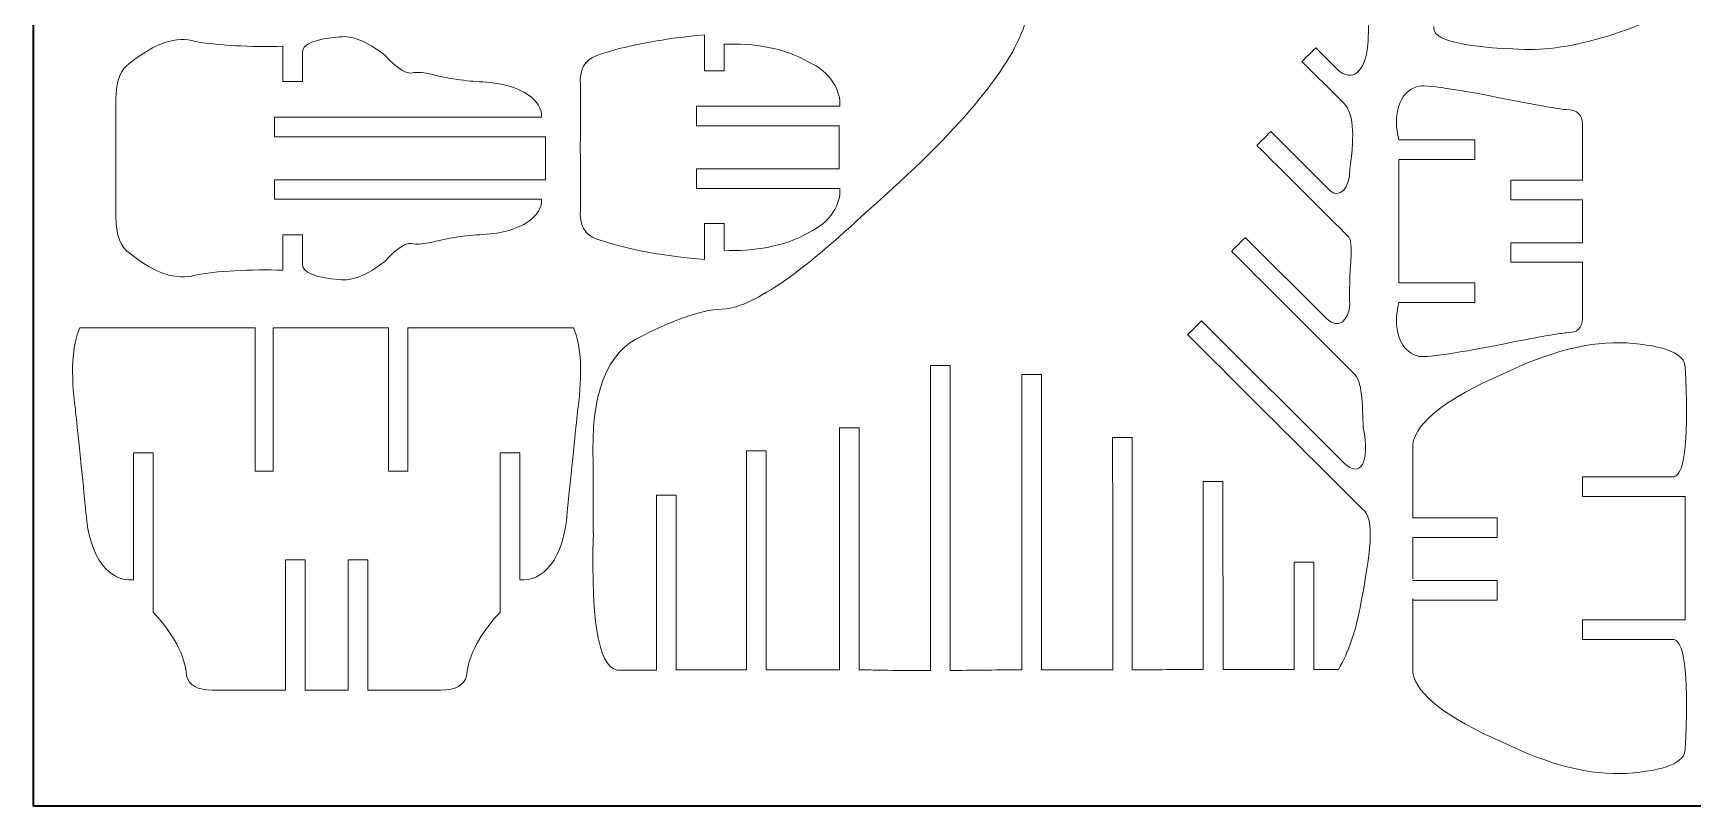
# Model space of a CAD drawing. Header units: inches. Extents: x -777 to 162, y -556 to 220.
# Drawn here: x -777.4 to -538.7, y -555.7 to -444.5 of the extents above; entities that cross this region are included whole.
import ezdxf

# ---------------------------------------------------------------- set-up
doc = ezdxf.new("R2010")
doc.units = ezdxf.units.IN
doc.header["$MEASUREMENT"] = 0
doc.layers.add('Layer 1', color=1, linetype='Continuous')
doc.layers.add('Layer 2', color=5, linetype='Continuous')

msp = doc.modelspace()

# ---------------------------------------------------------------- linework, layer by layer
at = {"layer": 'Layer 1', "lineweight": 9}
for points, knots in [([(-635.7878, -396.8669), (-634.6226, -395.5759), (-636.2678, -394.1106), (-639.0499, -394.1412), (-639.0499, -394.1412), (-643.7772, -394.6511), (-646.4704, -397.3794), (-647.1286, -402.326), (-647.1286, -402.326), (-647.3375, -407.1832), (-646.4102, -411.2007), (-644.3462, -414.3784), (-644.3462, -414.3784), (-641.0542, -420.4943), (-638.1219, -425.7714), (-635.5487, -430.2084), (-635.5487, -430.2084), (-632.7962, -435.3052), (-632.5567, -439.6828), (-634.8307, -443.3409), (-634.8307, -443.3409), (-636.9243, -449.8161), (-644.4052, -458.6905), (-657.2721, -469.9637), (-657.2721, -469.9637), (-666.7271, -478.8974), (-673.5495, -483.6348), (-677.7388, -484.175), (-677.7388, -484.175), (-680.791, -484.2049), (-684.8006, -485.4941), (-689.7674, -488.0427), (-689.7674, -488.0427), (-694.9488, -490.3208), (-697.3078, -496.437), (-696.843, -506.3906)], [0, 0, 0, 0, 0.11111111, 0.11111111, 0.11111111, 0.11111112, 0.22222222, 0.22222222, 0.22222222, 0.22222223, 0.33333333, 0.33333333, 0.33333333, 0.33333334, 0.44444444, 0.44444444, 0.44444444, 0.44444445, 0.55555556, 0.55555556, 0.55555556, 0.55555557, 0.66666667, 0.66666667, 0.66666667, 0.66666668, 0.77777778, 0.77777778, 0.77777778, 0.77777779, 0.88888889, 0.88888889, 0.88888889, 0.8888889, 1, 1, 1, 1]), ([(-581.3085, -427.0563), (-581.9333, -428.917), (-583.5599, -433.2163), (-584.5593, -436.2696), (-584.5593, -436.2696), (-584.5593, -436.2696), (-587.239, -433.5939), (-587.239, -433.5939), (-587.239, -433.5939), (-587.239, -433.5939), (-589.2309, -435.5891), (-589.2309, -435.5891), (-589.2309, -435.5891), (-589.2309, -435.5891), (-586.0978, -438.7169), (-586.0978, -438.7169), (-586.0978, -438.7169), (-585.1811, -439.3121), (-585.2333, -442.8193), (-585.4589, -446.2182)], [0, 0, 0, 0, 0.2, 0.2, 0.2, 0.20000001, 0.4, 0.4, 0.4, 0.40000001, 0.6, 0.6, 0.6, 0.60000001, 0.8, 0.8, 0.8, 0.80000001, 1, 1, 1, 1]), ([(-575.9635, -443.5746), (-576.293, -445.4787), (-571.9542, -446.5733), (-562.9472, -446.8573), (-562.9472, -446.8573), (-555.2956, -447.0523), (-545.763, -443.9194), (-534.3497, -437.4584), (-534.3497, -437.4584), (-530.9906, -435.8345), (-529.4514, -433.6206), (-529.7332, -430.8158)], [0, 0, 0, 0, 0.33333333, 0.33333333, 0.33333333, 0.33333334, 0.66666667, 0.66666667, 0.66666667, 0.66666668, 1, 1, 1, 1]), ([(-741.5019, -446.4143), (-745.7898, -446.5338), (-751.372, -446.2944), (-754.1007, -445.6962), (-754.1007, -445.6962), (-756.7987, -444.9031), (-759.9166, -445.9353), (-763.4544, -448.7929), (-763.4544, -448.7929), (-764.8041, -449.6611), (-765.4934, -451.4266), (-765.5229, -454.0891), (-765.5229, -454.0891), (-765.5229, -456.8483), (-765.5229, -459.6551), (-765.5229, -462.5105)], [0, 0, 0, 0, 0.25, 0.25, 0.25, 0.25000001, 0.5, 0.5, 0.5, 0.50000001, 0.75, 0.75, 0.75, 0.75000001, 1, 1, 1, 1]), ([(-704.2712, -456.6073), (-704.1516, -454.3257), (-706.9699, -451.8472), (-712.7264, -451.5308), (-712.7264, -451.5308), (-715.2148, -451.4266), (-717.7032, -451.0519), (-720.1909, -450.409), (-720.1909, -450.409), (-721.1393, -450.1917), (-721.9754, -450.1192), (-722.6986, -450.1917), (-722.6986, -450.1917), (-723.5679, -450.5508), (-724.9472, -449.7125), (-726.836, -447.6787), (-726.836, -447.6787), (-729.4257, -445.6667), (-731.5879, -444.796), (-733.3233, -445.0675), (-733.3233, -445.0675), (-736.79, -445.3227), (-738.77, -446.0855), (-738.6829, -447.3568)], [0, 0, 0, 0, 0.16666667, 0.16666667, 0.16666667, 0.16666668, 0.33333333, 0.33333333, 0.33333333, 0.33333334, 0.5, 0.5, 0.5, 0.50000001, 0.66666667, 0.66666667, 0.66666667, 0.66666668, 0.83333333, 0.83333333, 0.83333333, 0.83333334, 1, 1, 1, 1]), ([(-680.8339, -444.7774), (-686.1526, -445.226), (-692.1067, -446.2142), (-696.3301, -447.7399), (-696.3301, -447.7399), (-698.1281, -448.3755), (-698.9078, -449.7842), (-698.6683, -451.966), (-698.6683, -451.966), (-698.6833, -454.9555), (-698.6982, -457.945), (-698.7131, -460.9344)], [0, 0, 0, 0, 0.33333333, 0.33333333, 0.33333333, 0.33333334, 0.66666667, 0.66666667, 0.66666667, 0.66666668, 1, 1, 1, 1]), ([(-678.0149, -446.1238), (-678.0149, -446.1238), (-678.0145, -449.9519), (-678.0145, -449.9519), (-678.0145, -449.9519), (-678.0145, -449.9519), (-680.8339, -449.9519), (-680.8339, -449.9519), (-680.8339, -449.9519), (-680.8339, -449.9519), (-680.8339, -444.7774), (-680.8339, -444.7774)], [0, 0, 0, 0, 0.33333333, 0.33333333, 0.33333333, 0.33333334, 0.66666667, 0.66666667, 0.66666667, 0.66666668, 1, 1, 1, 1]), ([(-738.6829, -447.3568), (-738.6829, -447.3568), (-738.6825, -451.4911), (-738.6825, -451.4911), (-738.6825, -451.4911), (-738.6825, -451.4911), (-741.5019, -451.4911), (-741.5019, -451.4911), (-741.5019, -451.4911), (-741.5019, -451.4911), (-741.5019, -446.4143), (-741.5019, -446.4143)], [0, 0, 0, 0, 0.33333333, 0.33333333, 0.33333333, 0.33333334, 0.66666667, 0.66666667, 0.66666667, 0.66666668, 1, 1, 1, 1]), ([(-589.802, -449.7604), (-589.802, -449.7604), (-592.9391, -446.6279), (-592.9391, -446.6279), (-592.9391, -446.6279), (-592.9391, -446.6279), (-594.931, -448.6231), (-594.931, -448.6231), (-594.931, -448.6231), (-594.931, -448.6231), (-588.9236, -454.544), (-588.9236, -454.544)], [0, 0, 0, 0, 0.33333333, 0.33333333, 0.33333333, 0.33333334, 0.66666667, 0.66666667, 0.66666667, 0.66666668, 1, 1, 1, 1]), ([(-580.9895, -459.8725), (-581.8866, -456.3104), (-580.9892, -452.9609), (-578.2966, -452.1896), (-578.2966, -452.1896), (-577.3541, -451.8598), (-572.671, -452.5497), (-564.2475, -454.2584), (-564.2475, -454.2584), (-560.2377, -455.0377), (-557.7839, -455.4572), (-556.8862, -455.5173), (-556.8862, -455.5173), (-555.3155, -455.5476), (-554.5527, -456.2372), (-554.5971, -457.5861), (-554.5971, -457.5861), (-554.5971, -460.2016), (-554.5971, -463.6817), (-554.5971, -465.6681)], [0, 0, 0, 0, 0.2, 0.2, 0.2, 0.20000001, 0.4, 0.4, 0.4, 0.40000001, 0.6, 0.6, 0.6, 0.60000001, 0.8, 0.8, 0.8, 0.80000001, 1, 1, 1, 1]), ([(-661.4766, -457.844), (-661.4766, -457.844), (-682.0229, -457.844), (-682.0229, -457.844), (-682.0229, -457.844), (-682.0229, -457.844), (-682.0229, -455.0247), (-682.0229, -455.0247), (-682.0229, -455.0247), (-682.0229, -455.0247), (-661.3866, -455.0247), (-661.3866, -455.0247)], [0, 0, 0, 0, 0.33333333, 0.33333333, 0.33333333, 0.33333334, 0.66666667, 0.66666667, 0.66666667, 0.66666668, 1, 1, 1, 1]), ([(-703.6985, -459.4266), (-703.6985, -459.4266), (-742.6843, -459.4266), (-742.6843, -459.4266), (-742.6843, -459.4266), (-742.6843, -459.4266), (-742.6843, -456.6073), (-742.6843, -456.6073), (-742.6843, -456.6073), (-742.6843, -456.6073), (-704.2712, -456.6073), (-704.2712, -456.6073)], [0, 0, 0, 0, 0.33333333, 0.33333333, 0.33333333, 0.33333334, 0.66666667, 0.66666667, 0.66666667, 0.66666668, 1, 1, 1, 1]), ([(-590.8572, -467.1942), (-590.8572, -467.1942), (-599.4075, -458.6574), (-599.4075, -458.6574), (-599.4075, -458.6574), (-599.4075, -458.6574), (-601.3994, -460.6526), (-601.3994, -460.6526), (-601.3994, -460.6526), (-601.3994, -460.6526), (-588.1728, -473.8576), (-588.1728, -473.8576)], [0, 0, 0, 0, 0.33333333, 0.33333333, 0.33333333, 0.33333334, 0.66666667, 0.66666667, 0.66666667, 0.66666668, 1, 1, 1, 1]), ([(-580.9895, -459.8725), (-580.9895, -459.8725), (-570.074, -459.8725), (-570.074, -459.8725), (-570.074, -459.8725), (-570.074, -459.8725), (-570.074, -462.6921), (-570.074, -462.6921), (-570.074, -462.6921), (-570.074, -462.6921), (-580.9895, -462.6921), (-580.9895, -462.6921)], [0, 0, 0, 0, 0.33333333, 0.33333333, 0.33333333, 0.33333334, 0.66666667, 0.66666667, 0.66666667, 0.66666668, 1, 1, 1, 1]), ([(-741.5022, -478.6067), (-745.7902, -478.4871), (-751.372, -478.7266), (-754.1007, -479.3247), (-754.1007, -479.3247), (-756.7987, -480.1178), (-759.9166, -479.0856), (-763.4544, -476.2281), (-763.4544, -476.2281), (-764.8041, -475.3599), (-765.4934, -473.5943), (-765.5229, -470.9318), (-765.5229, -470.9318), (-765.5229, -468.1727), (-765.5229, -465.3658), (-765.5229, -462.5105)], [0, 0, 0, 0, 0.25, 0.25, 0.25, 0.25000001, 0.5, 0.5, 0.5, 0.50000001, 0.75, 0.75, 0.75, 0.75000001, 1, 1, 1, 1]), ([(-680.8339, -477.0915), (-686.1526, -476.6428), (-692.1067, -475.6547), (-696.3301, -474.129), (-696.3301, -474.129), (-698.1281, -473.4933), (-698.9078, -472.0846), (-698.6683, -469.9028), (-698.6683, -469.9028), (-698.6833, -466.9134), (-698.6982, -463.9239), (-698.7131, -460.9344)], [0, 0, 0, 0, 0.33333333, 0.33333333, 0.33333333, 0.33333334, 0.66666667, 0.66666667, 0.66666667, 0.66666668, 1, 1, 1, 1]), ([(-661.3866, -466.8441), (-661.3866, -466.8441), (-682.0229, -466.8445), (-682.0229, -466.8445), (-682.0229, -466.8445), (-682.0229, -466.8445), (-682.0229, -464.0252), (-682.0229, -464.0252), (-682.0229, -464.0252), (-682.0229, -464.0252), (-661.4766, -464.0249), (-661.4766, -464.0249)], [0, 0, 0, 0, 0.33333333, 0.33333333, 0.33333333, 0.33333334, 0.66666667, 0.66666667, 0.66666667, 0.66666668, 1, 1, 1, 1]), ([(-704.2712, -468.414), (-704.2712, -468.414), (-742.6843, -468.414), (-742.6843, -468.414), (-742.6843, -468.414), (-742.6843, -468.414), (-742.6843, -465.5947), (-742.6843, -465.5947), (-742.6843, -465.5947), (-742.6843, -465.5947), (-703.6985, -465.5943), (-703.6985, -465.5943)], [0, 0, 0, 0, 0.33333333, 0.33333333, 0.33333333, 0.33333334, 0.66666667, 0.66666667, 0.66666667, 0.66666668, 1, 1, 1, 1]), ([(-554.5971, -468.4877), (-554.5971, -468.4877), (-564.9007, -468.4877), (-564.9007, -468.4877), (-564.9007, -468.4877), (-564.9007, -468.4877), (-564.9007, -465.6681), (-564.9007, -465.6681), (-564.9007, -465.6681), (-564.9007, -465.6681), (-554.5971, -465.6681), (-554.5971, -465.6681)], [0, 0, 0, 0, 0.33333333, 0.33333333, 0.33333333, 0.33333334, 0.66666667, 0.66666667, 0.66666667, 0.66666668, 1, 1, 1, 1]), ([(-704.2712, -468.414), (-704.1516, -470.6956), (-706.9699, -473.1737), (-712.7264, -473.4901), (-712.7264, -473.4901), (-715.2148, -473.5943), (-717.7032, -473.969), (-720.1909, -474.6119), (-720.1909, -474.6119), (-721.1393, -474.8292), (-721.9754, -474.9017), (-722.6986, -474.8292), (-722.6986, -474.8292), (-723.5679, -474.4702), (-724.9472, -475.3085), (-726.836, -477.3423), (-726.836, -477.3423), (-729.4257, -479.3542), (-731.5879, -480.2249), (-733.3233, -479.9534), (-733.3233, -479.9534), (-736.79, -479.6983), (-738.77, -478.9354), (-738.6829, -477.6641)], [0, 0, 0, 0, 0.16666667, 0.16666667, 0.16666667, 0.16666668, 0.33333333, 0.33333333, 0.33333333, 0.33333334, 0.5, 0.5, 0.5, 0.50000001, 0.66666667, 0.66666667, 0.66666667, 0.66666668, 0.83333333, 0.83333333, 0.83333333, 0.83333334, 1, 1, 1, 1]), ([(-678.0149, -475.7451), (-678.0149, -475.7451), (-678.0145, -471.917), (-678.0145, -471.917), (-678.0145, -471.917), (-678.0145, -471.917), (-680.8339, -471.917), (-680.8339, -471.917), (-680.8339, -471.917), (-680.8339, -471.917), (-680.8339, -477.0915), (-680.8339, -477.0915)], [0, 0, 0, 0, 0.33333333, 0.33333333, 0.33333333, 0.33333334, 0.66666667, 0.66666667, 0.66666667, 0.66666668, 1, 1, 1, 1]), ([(-738.6829, -477.6641), (-738.6829, -477.6641), (-738.6825, -473.5298), (-738.6825, -473.5298), (-738.6825, -473.5298), (-738.6825, -473.5298), (-741.5022, -473.5298), (-741.5022, -473.5298), (-741.5022, -473.5298), (-741.5022, -473.5298), (-741.5022, -478.6067), (-741.5022, -478.6067)], [0, 0, 0, 0, 0.33333333, 0.33333333, 0.33333333, 0.33333334, 0.66666667, 0.66666667, 0.66666667, 0.66666668, 1, 1, 1, 1]), ([(-591.2844, -485.6698), (-591.2844, -485.6698), (-603.072, -473.9009), (-603.072, -473.9009), (-603.072, -473.9009), (-603.072, -473.9009), (-605.0639, -475.8962), (-605.0639, -475.8962), (-605.0639, -475.8962), (-605.0639, -475.8962), (-587.5207, -493.4106), (-587.5207, -493.4106)], [0, 0, 0, 0, 0.33333333, 0.33333333, 0.33333333, 0.33333334, 0.66666667, 0.66666667, 0.66666667, 0.66666668, 1, 1, 1, 1]), ([(-554.5971, -477.4751), (-554.5971, -477.4751), (-564.9007, -477.4751), (-564.9007, -477.4751), (-564.9007, -477.4751), (-564.9007, -477.4751), (-564.9007, -474.6558), (-564.9007, -474.6558), (-564.9007, -474.6558), (-564.9007, -474.6558), (-554.5971, -474.6555), (-554.5971, -474.6555)], [0, 0, 0, 0, 0.33333333, 0.33333333, 0.33333333, 0.33333334, 0.66666667, 0.66666667, 0.66666667, 0.66666668, 1, 1, 1, 1]), ([(-580.9895, -483.2707), (-581.8866, -486.8328), (-580.9892, -490.1823), (-578.2966, -490.9536), (-578.2966, -490.9536), (-577.3541, -491.2834), (-572.671, -490.5935), (-564.2475, -488.8848), (-564.2475, -488.8848), (-560.2377, -488.1055), (-557.7839, -487.686), (-556.8862, -487.6259), (-556.8862, -487.6259), (-555.3155, -487.5956), (-554.5527, -486.906), (-554.5971, -485.5571), (-554.5971, -485.5571), (-554.5971, -482.9416), (-554.5971, -479.4615), (-554.5971, -477.4751)], [0, 0, 0, 0, 0.2, 0.2, 0.2, 0.20000001, 0.4, 0.4, 0.4, 0.40000001, 0.6, 0.6, 0.6, 0.60000001, 0.8, 0.8, 0.8, 0.80000001, 1, 1, 1, 1]), ([(-580.9895, -480.4514), (-580.9895, -480.4514), (-570.074, -480.4514), (-570.074, -480.4514), (-570.074, -480.4514), (-570.074, -480.4514), (-570.074, -483.2707), (-570.074, -483.2707), (-570.074, -483.2707), (-570.074, -483.2707), (-580.9895, -483.2707), (-580.9895, -483.2707)], [0, 0, 0, 0, 0.33333333, 0.33333333, 0.33333333, 0.33333334, 0.66666667, 0.66666667, 0.66666667, 0.66666668, 1, 1, 1, 1]), ([(-762.9748, -523.1534), (-766.2872, -523.4672), (-769.3529, -520.2207), (-769.8085, -513.4133), (-769.8085, -513.4133), (-770.6176, -505.4156), (-771.1272, -500.4748), (-771.3371, -498.5929), (-771.3371, -498.5929), (-772.0267, -493.3989), (-771.8171, -489.4962), (-770.7073, -486.8864), (-770.7073, -486.8864), (-761.2209, -486.8864), (-751.0869, -486.8864), (-745.4907, -486.8864)], [0, 0, 0, 0, 0.25, 0.25, 0.25, 0.25000001, 0.5, 0.5, 0.5, 0.50000001, 0.75, 0.75, 0.75, 0.75000001, 1, 1, 1, 1]), ([(-742.8989, -486.8864), (-742.8989, -486.8864), (-742.8989, -507.5005), (-742.8989, -507.5005), (-742.8989, -507.5005), (-742.8989, -507.5005), (-745.4911, -507.5005), (-745.4911, -507.5005), (-745.4911, -507.5005), (-745.4911, -507.5005), (-745.4911, -486.8864), (-745.4911, -486.8864)], [0, 0, 0, 0, 0.33333333, 0.33333333, 0.33333333, 0.33333334, 0.66666667, 0.66666667, 0.66666667, 0.66666668, 1, 1, 1, 1]), ([(-723.503, -486.8864), (-723.503, -486.8864), (-723.503, -507.5005), (-723.503, -507.5005), (-723.503, -507.5005), (-723.503, -507.5005), (-726.3223, -507.5005), (-726.3223, -507.5005), (-726.3223, -507.5005), (-726.3223, -507.5005), (-726.3223, -486.8864), (-726.3223, -486.8864)], [0, 0, 0, 0, 0.33333333, 0.33333333, 0.33333333, 0.33333334, 0.66666667, 0.66666667, 0.66666667, 0.66666668, 1, 1, 1, 1]), ([(-707.4284, -523.1538), (-704.116, -523.4676), (-701.0503, -520.2207), (-700.5947, -513.4133), (-700.5947, -513.4133), (-699.7856, -505.4156), (-699.276, -500.4748), (-699.0661, -498.5929), (-699.0661, -498.5929), (-698.3765, -493.3989), (-698.5861, -489.4962), (-699.6959, -486.8864), (-699.6959, -486.8864), (-709.1822, -486.8864), (-717.9068, -486.8864), (-723.503, -486.8864)], [0, 0, 0, 0, 0.25, 0.25, 0.25, 0.25000001, 0.5, 0.5, 0.5, 0.50000001, 0.75, 0.75, 0.75, 0.75000001, 1, 1, 1, 1]), ([(-588.8423, -506.3823), (-588.8423, -506.3823), (-609.3706, -485.8874), (-609.3706, -485.8874), (-609.3706, -485.8874), (-609.3706, -485.8874), (-611.3629, -487.8826), (-611.3629, -487.8826), (-611.3629, -487.8826), (-611.3629, -487.8826), (-586.2031, -513.0015), (-586.2031, -513.0015)], [0, 0, 0, 0, 0.33333333, 0.33333333, 0.33333333, 0.33333334, 0.66666667, 0.66666667, 0.66666667, 0.66666668, 1, 1, 1, 1]), ([(-578.9683, -503.556), (-578.4242, -500.4082), (-574.1331, -497.08), (-566.0956, -493.5717), (-566.0956, -493.5717), (-559.364, -490.2749), (-553.4091, -488.7753), (-548.2324, -489.0749), (-548.2324, -489.0749), (-542.6672, -489.4646), (-539.8541, -490.6339), (-539.7943, -492.5828), (-539.7943, -492.5828), (-539.2563, -501.9974), (-539.7947, -508.0367), (-541.4101, -508.3353)], [0, 0, 0, 0, 0.25, 0.25, 0.25, 0.25000001, 0.5, 0.5, 0.5, 0.50000001, 0.75, 0.75, 0.75, 0.75000001, 1, 1, 1, 1]), ([(-645.5049, -536.1929), (-645.5049, -536.1929), (-645.5216, -492.3171), (-645.5216, -492.3171), (-645.5216, -492.3171), (-645.5216, -492.3171), (-648.3409, -492.3171), (-648.3409, -492.3171), (-648.3409, -492.3171), (-648.3409, -492.3171), (-648.3241, -536.1929), (-648.3241, -536.1929)], [0, 0, 0, 0, 0.33333333, 0.33333333, 0.33333333, 0.33333334, 0.66666667, 0.66666667, 0.66666667, 0.66666668, 1, 1, 1, 1]), ([(-632.3934, -536.0821), (-632.3934, -536.0821), (-632.3876, -493.6322), (-632.3876, -493.6322), (-632.3876, -493.6322), (-632.3876, -493.6322), (-635.2068, -493.6322), (-635.2068, -493.6322), (-635.2068, -493.6322), (-635.2068, -493.6322), (-635.2127, -536.0821), (-635.2127, -536.0821)], [0, 0, 0, 0, 0.33333333, 0.33333333, 0.33333333, 0.33333334, 0.66666667, 0.66666667, 0.66666667, 0.66666668, 1, 1, 1, 1]), ([(-658.5959, -536.1047), (-658.5959, -536.1047), (-658.6032, -501.3023), (-658.6032, -501.3023), (-658.6032, -501.3023), (-658.6032, -501.3023), (-661.4228, -501.3023), (-661.4228, -501.3023), (-661.4228, -501.3023), (-661.4228, -501.3023), (-661.4155, -536.1047), (-661.4155, -536.1047)], [0, 0, 0, 0, 0.33333333, 0.33333333, 0.33333333, 0.33333334, 0.66666667, 0.66666667, 0.66666667, 0.66666668, 1, 1, 1, 1]), ([(-619.3224, -536.1047), (-619.3224, -536.1047), (-619.3286, -502.6845), (-619.3286, -502.6845), (-619.3286, -502.6845), (-619.3286, -502.6845), (-622.1479, -502.6845), (-622.1479, -502.6845), (-622.1479, -502.6845), (-622.1479, -502.6845), (-622.1417, -536.1047), (-622.1417, -536.1047)], [0, 0, 0, 0, 0.33333333, 0.33333333, 0.33333333, 0.33333334, 0.66666667, 0.66666667, 0.66666667, 0.66666668, 1, 1, 1, 1]), ([(-762.9748, -523.1534), (-762.9748, -523.1534), (-762.9748, -504.9034), (-762.9748, -504.9034), (-762.9748, -504.9034), (-762.9748, -504.9034), (-760.1552, -504.9034), (-760.1552, -504.9034), (-760.1552, -504.9034), (-760.1552, -504.9034), (-760.1552, -527.7767), (-760.1552, -527.7767)], [0, 0, 0, 0, 0.33333333, 0.33333333, 0.33333333, 0.33333334, 0.66666667, 0.66666667, 0.66666667, 0.66666668, 1, 1, 1, 1]), ([(-710.2476, -527.7767), (-710.2476, -527.7767), (-710.2476, -504.9034), (-710.2476, -504.9034), (-710.2476, -504.9034), (-710.2476, -504.9034), (-707.4284, -504.9038), (-707.4284, -504.9038), (-707.4284, -504.9038), (-707.4284, -504.9038), (-707.4284, -523.1538), (-707.4284, -523.1538)], [0, 0, 0, 0, 0.33333333, 0.33333333, 0.33333333, 0.33333334, 0.66666667, 0.66666667, 0.66666667, 0.66666668, 1, 1, 1, 1]), ([(-671.9877, -536.116), (-671.9877, -536.116), (-671.9924, -504.5711), (-671.9924, -504.5711), (-671.9924, -504.5711), (-671.9924, -504.5711), (-674.8117, -504.5711), (-674.8117, -504.5711), (-674.8117, -504.5711), (-674.8117, -504.5711), (-674.8069, -536.116), (-674.8069, -536.116)], [0, 0, 0, 0, 0.33333333, 0.33333333, 0.33333333, 0.33333334, 0.66666667, 0.66666667, 0.66666667, 0.66666668, 1, 1, 1, 1]), ([(-539.7943, -511.1546), (-539.7943, -511.1546), (-554.5645, -511.1546), (-554.5645, -511.1546), (-554.5645, -511.1546), (-554.5645, -511.1546), (-554.5645, -508.3353), (-554.5645, -508.3353), (-554.5645, -508.3353), (-554.5645, -508.3353), (-541.4101, -508.3353), (-541.4101, -508.3353)], [0, 0, 0, 0, 0.33333333, 0.33333333, 0.33333333, 0.33333334, 0.66666667, 0.66666667, 0.66666667, 0.66666668, 1, 1, 1, 1]), ([(-606.2744, -536.061), (-606.2744, -536.061), (-606.3039, -509.0121), (-606.3039, -509.0121), (-606.3039, -509.0121), (-606.3039, -509.0121), (-609.1231, -509.0121), (-609.1231, -509.0121), (-609.1231, -509.0121), (-609.1231, -509.0121), (-609.1231, -536.0621), (-609.1231, -536.0621)], [0, 0, 0, 0, 0.33333333, 0.33333333, 0.33333333, 0.33333334, 0.66666667, 0.66666667, 0.66666667, 0.66666668, 1, 1, 1, 1]), ([(-684.9482, -536.1273), (-684.9482, -536.1273), (-684.9242, -510.9753), (-684.9242, -510.9753), (-684.9242, -510.9753), (-684.9242, -510.9753), (-687.7434, -510.9753), (-687.7434, -510.9753), (-687.7434, -510.9753), (-687.7434, -510.9753), (-687.7675, -536.1273), (-687.7675, -536.1273)], [0, 0, 0, 0, 0.33333333, 0.33333333, 0.33333333, 0.33333334, 0.66666667, 0.66666667, 0.66666667, 0.66666668, 1, 1, 1, 1]), ([(-578.968, -514.2456), (-578.968, -514.2456), (-566.8227, -514.2456), (-566.8227, -514.2456), (-566.8227, -514.2456), (-566.8227, -514.2456), (-566.8227, -517.0649), (-566.8227, -517.0649), (-566.8227, -517.0649), (-566.8227, -517.0649), (-578.968, -517.0649), (-578.968, -517.0649)], [0, 0, 0, 0, 0.33333333, 0.33333333, 0.33333333, 0.33333334, 0.66666667, 0.66666667, 0.66666667, 0.66666668, 1, 1, 1, 1]), ([(-741.1111, -538.998), (-741.1111, -538.998), (-741.1111, -520.2637), (-741.1111, -520.2637), (-741.1111, -520.2637), (-741.1111, -520.2637), (-738.2918, -520.2637), (-738.2918, -520.2637), (-738.2918, -520.2637), (-738.2918, -520.2637), (-738.2918, -538.998), (-738.2918, -538.998)], [0, 0, 0, 0, 0.33333333, 0.33333333, 0.33333333, 0.33333334, 0.66666667, 0.66666667, 0.66666667, 0.66666668, 1, 1, 1, 1]), ([(-732.111, -538.998), (-732.111, -538.998), (-732.111, -520.2637), (-732.111, -520.2637), (-732.111, -520.2637), (-732.111, -520.2637), (-729.2917, -520.2637), (-729.2917, -520.2637), (-729.2917, -520.2637), (-729.2917, -520.2637), (-729.2917, -538.998), (-729.2917, -538.998)], [0, 0, 0, 0, 0.33333333, 0.33333333, 0.33333333, 0.33333334, 0.66666667, 0.66666667, 0.66666667, 0.66666668, 1, 1, 1, 1]), ([(-541.4101, -531.7341), (-541.4101, -531.7341), (-554.5645, -531.7341), (-554.5645, -531.7341), (-554.5645, -531.7341), (-554.5645, -531.7341), (-554.5645, -528.9147), (-554.5645, -528.9147), (-554.5645, -528.9147), (-554.5645, -528.9147), (-539.7943, -528.9147), (-539.7943, -528.9147), (-539.7943, -528.9147), (-539.7943, -526.7591), (-539.7943, -523.0102), (-539.7943, -520.0345)], [0, 0, 0, 0, 0.25, 0.25, 0.25, 0.25000001, 0.5, 0.5, 0.5, 0.50000001, 0.75, 0.75, 0.75, 0.75000001, 1, 1, 1, 1]), ([(-593.2238, -536.05), (-593.2238, -536.05), (-593.2034, -520.5852), (-593.2034, -520.5852), (-593.2034, -520.5852), (-593.2034, -520.5852), (-596.0226, -520.5852), (-596.0226, -520.5852), (-596.0226, -520.5852), (-596.0226, -520.5852), (-596.043, -536.05), (-596.043, -536.05), (-596.043, -536.05), (-598.6257, -536.0537), (-603.6917, -536.0573), (-606.2744, -536.061)], [0, 0, 0, 0, 0.25, 0.25, 0.25, 0.25000001, 0.5, 0.5, 0.5, 0.50000001, 0.75, 0.75, 0.75, 0.75000001, 1, 1, 1, 1]), ([(-578.968, -523.2464), (-578.968, -523.2464), (-566.8227, -523.2464), (-566.8227, -523.2464), (-566.8227, -523.2464), (-566.8227, -523.2464), (-566.8227, -526.0658), (-566.8227, -526.0658), (-566.8227, -526.0658), (-566.8227, -526.0658), (-578.968, -526.0658), (-578.968, -526.0658)], [0, 0, 0, 0, 0.33333333, 0.33333333, 0.33333333, 0.33333334, 0.66666667, 0.66666667, 0.66666667, 0.66666668, 1, 1, 1, 1]), ([(-586.5716, -527.1341), (-587.2164, -530.6238), (-588.2493, -533.5948), (-589.6704, -536.0475), (-589.6704, -536.0475), (-590.449, -536.0482), (-592.4452, -536.0486), (-593.2238, -536.05)], [0, 0, 0, 0, 0.5, 0.5, 0.5, 0.50000001, 1, 1, 1, 1]), ([(-760.1552, -527.7767), (-758.0696, -530.0963), (-755.6725, -533.1639), (-755.328, -536.9784), (-755.328, -536.9784), (-754.9985, -538.3398), (-753.7691, -539.013), (-751.6402, -538.9984)], [0, 0, 0, 0, 0.5, 0.5, 0.5, 0.50000001, 1, 1, 1, 1]), ([(-710.2476, -527.7767), (-712.3332, -530.0963), (-714.7307, -533.1639), (-715.0752, -536.9784), (-715.0752, -536.9784), (-715.4046, -538.3398), (-716.634, -539.013), (-718.763, -538.9984)], [0, 0, 0, 0, 0.5, 0.5, 0.5, 0.50000001, 1, 1, 1, 1]), ([(-578.9683, -536.513), (-578.4242, -539.6608), (-574.1331, -542.989), (-566.0956, -546.4973), (-566.0956, -546.4973), (-559.364, -549.7941), (-553.4091, -551.2937), (-548.2324, -550.994), (-548.2324, -550.994), (-542.6672, -550.6044), (-539.8541, -549.4351), (-539.7943, -547.4861), (-539.7943, -547.4861), (-539.2563, -538.0716), (-539.7947, -532.0326), (-541.4101, -531.7341)], [0, 0, 0, 0, 0.25, 0.25, 0.25, 0.25000001, 0.5, 0.5, 0.5, 0.50000001, 0.75, 0.75, 0.75, 0.75000001, 1, 1, 1, 1])]:
    msp.add_open_spline(points, degree=3, knots=knots, dxfattribs=at)
for points in [[(-665.9293, -448.6445), (-669.1299, -446.7226), (-673.9471, -445.8825), (-678.0149, -446.1238)], [(-589.802, -449.7604), (-587.7307, -451.7319), (-585.7257, -449.9936), (-585.4589, -446.2182)], [(-661.3866, -455.0247), (-661.1916, -452.9388), (-662.7053, -450.0237), (-665.9293, -448.6445)], [(-588.0314, -464.0698), (-587.4967, -460.0731), (-587.2372, -456.3403), (-588.9236, -454.544)], [(-661.4766, -460.9344), (-661.4766, -460.2652), (-661.4766, -458.4465), (-661.4766, -457.844)], [(-703.6982, -463.6892), (-703.6982, -463.1596), (-703.6982, -460.1669), (-703.6982, -459.4266)], [(-661.4766, -460.9344), (-661.4766, -461.6036), (-661.4766, -463.4224), (-661.4766, -464.0249)], [(-580.9895, -471.5716), (-580.9895, -469.5145), (-580.9895, -465.7661), (-580.9895, -462.6921)], [(-703.6982, -463.6892), (-703.6982, -464.2188), (-703.6982, -464.8541), (-703.6982, -465.5943)], [(-590.8572, -467.1942), (-589.4962, -468.3876), (-587.9971, -466.7882), (-588.0314, -464.0698)], [(-661.3866, -466.8441), (-661.1916, -468.93), (-662.7053, -471.8452), (-665.9293, -473.2244)], [(-554.5971, -471.5716), (-554.5971, -470.8878), (-554.5971, -469.0738), (-554.5971, -468.4877)], [(-580.9895, -471.5716), (-580.9895, -473.6287), (-580.9895, -477.3774), (-580.9895, -480.4514)], [(-554.5971, -471.5716), (-554.5971, -472.2554), (-554.5971, -474.0694), (-554.5971, -474.6555)], [(-665.9293, -473.2244), (-669.1299, -475.1463), (-673.9471, -475.9864), (-678.0149, -475.7451)], [(-588.1728, -473.8576), (-587.5178, -474.6733), (-588.0354, -477.5608), (-588.0562, -480.8442)], [(-588.0587, -483.454), (-588.0649, -482.4065), (-588.0656, -481.5368), (-588.0587, -480.8439)], [(-591.2844, -485.6698), (-589.7368, -487.17), (-588.1046, -485.8739), (-588.0587, -483.454)], [(-742.8985, -486.8864), (-742.1302, -486.8864), (-739.5642, -486.8864), (-735.2014, -486.8864)], [(-726.3223, -486.8864), (-727.0906, -486.8864), (-730.8389, -486.8864), (-735.2018, -486.8864)], [(-587.5207, -493.4106), (-586.1718, -494.5821), (-586.2542, -497.7696), (-586.0971, -501.2979)], [(-588.8423, -506.3823), (-586.5607, -508.5645), (-585.0889, -506.3126), (-586.0971, -501.2979)], [(-578.968, -514.2456), (-578.968, -510.855), (-578.9683, -507.8224), (-578.9683, -503.556)], [(-696.843, -506.3906), (-696.8656, -508.7223), (-696.8656, -512.0505), (-696.843, -516.3753)], [(-586.2031, -513.0015), (-584.3731, -514.2302), (-585.0521, -519.4987), (-586.5716, -527.1345)], [(-539.7943, -511.1546), (-539.7943, -513.3103), (-539.7943, -517.0587), (-539.7943, -520.0345)], [(-696.8332, -516.3749), (-697.2323, -529.9375), (-695.91, -536.5217), (-692.8644, -536.1277)], [(-578.968, -517.0649), (-578.968, -517.8672), (-578.9683, -519.6456), (-578.9683, -520.0345)], [(-578.968, -523.004), (-578.968, -522.2018), (-578.9683, -520.4234), (-578.9683, -520.0345)], [(-578.968, -525.8234), (-578.968, -529.214), (-578.9683, -532.2466), (-578.9683, -536.513)], [(-687.7675, -536.1273), (-690.4005, -536.1273), (-690.2314, -536.1277), (-692.8644, -536.1277)], [(-674.8069, -536.116), (-678.2374, -536.1091), (-683.1134, -536.1091), (-684.9486, -536.116)], [(-661.4155, -536.1047), (-669.3149, -536.1047), (-668.899, -536.1047), (-671.9884, -536.1047)], [(-648.3241, -536.1929), (-656.2228, -536.1929), (-656.6733, -536.0934), (-658.5963, -536.0934)], [(-635.2127, -536.0821), (-637.8457, -536.0821), (-642.8722, -536.1816), (-645.5052, -536.1816)], [(-622.1417, -536.1047), (-630.04, -536.1047), (-629.6066, -536.0716), (-632.3938, -536.0716)], [(-609.1231, -536.0621), (-617.2864, -536.0621), (-615.7512, -536.0952), (-619.3228, -536.0952)], [(-741.1111, -538.998), (-745.4207, -538.998), (-749.719, -538.9984), (-751.6402, -538.9984)], [(-738.2918, -538.998), (-736.2675, -538.998), (-732.6304, -538.998), (-732.111, -538.998)], [(-729.2917, -538.998), (-724.9821, -538.998), (-720.6841, -538.9984), (-718.763, -538.9984)]]:
    msp.add_open_spline(points, degree=3, dxfattribs=at)
at = {"layer": 'Layer 2', "lineweight": 35}
msp.add_open_spline([(-320.2005, -250.8525), (-320.2005, -250.8525), (-320.2005, -555.6525), (-320.2005, -555.6525), (-320.2005, -555.6525), (-320.2005, -555.6525), (-777.4006, -555.6525), (-777.4006, -555.6525), (-777.4006, -555.6525), (-777.4006, -555.6525), (-777.4006, -250.8525), (-777.4006, -250.8525), (-777.4006, -250.8525), (-777.4006, -250.8525), (-320.2005, -250.8525), (-320.2005, -250.8525)], degree=3, knots=[0, 0, 0, 0, 0.25, 0.25, 0.25, 0.25000001, 0.5, 0.5, 0.5, 0.50000001, 0.75, 0.75, 0.75, 0.75000001, 1, 1, 1, 1], dxfattribs=at)

doc.saveas('drawing.dxf')
